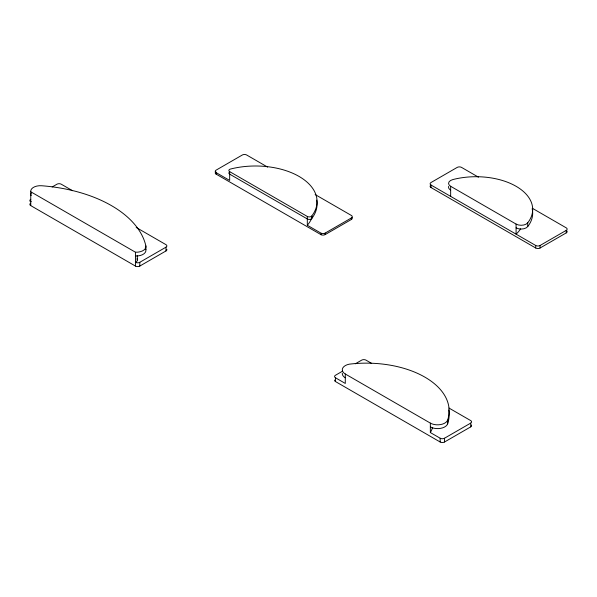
<?xml version="1.0" encoding="UTF-8"?>
<svg xmlns="http://www.w3.org/2000/svg" width="597" height="597" viewBox="0 0 597 597"><rect width="100%" height="100%" fill="white"/><g stroke="black" fill="none" stroke-linecap="round" stroke-linejoin="round"><path stroke-width="0.9" d="M430.347 426.885A10.231 5.91 0 0 0 440.549 428.362A10.231 5.91 0 0 0 447.616 423.863L447.728 419.766A82.796 47.805 0 0 0 349.282 364.17A10.283 5.94 0 0 0 345.29 373.998L345.29 383.438L335.469 377.774A3.082 1.784 0 0 1 335.469 375.259L342.611 371.133M447.616 423.863L447.728 423.542A82.796 47.805 0 0 0 448.72 409.885M516.084 227.853A7.179 4.142 0 0 0 527.726 226.591L527.726 222.815L528.166 222.241A56.678 32.723 0 0 0 516.084 186.294A56.678 32.723 0 0 0 453.824 179.324L452.832 179.578A7.179 4.142 0 0 0 450.653 186.294L450.653 196.368M527.726 226.591L528.166 226.017A56.678 32.723 0 0 0 532.151 208.726M307.298 218.972A2.769 1.597 0 0 0 311.776 218.495L311.918 215.801A61.618 35.574 0 0 0 299.022 176.413A61.618 35.574 0 0 0 230.8 168.966L229.957 169.212A2.776 1.604 0 0 0 229.666 171.63L229.666 180.443L216.144 172.637A3.082 1.784 0 0 1 216.144 170.115L242.315 155.004A3.082 1.784 0 0 1 246.673 155.004L267.613 167.093M311.776 218.495L311.918 218.315A61.618 35.574 0 0 0 316.679 200.107M52.17 186.965L56.924 184.219A3.082 1.784 0 0 1 61.29 184.219L72.565 190.727M137.295 255.464L137.295 259.964A4.56 2.634 0 0 1 135.444 262.292A3.082 1.784 0 0 0 137.22 262.792L137.623 262.814A3.082 1.784 0 0 0 139.802 262.292L165.973 247.18A3.082 1.784 0 0 0 165.973 244.658L136.183 227.457M30.081 203.681A3.082 1.784 0 0 0 30.753 205.622L135.444 266.068A3.082 1.784 0 0 0 139.802 266.068L165.973 250.956A3.082 1.784 0 0 0 166.772 249.24M229.666 171.63L307.298 216.45L307.321 225.256L321.134 233.233A3.082 1.784 0 0 0 325.193 233.076L351.364 217.965A3.082 1.784 0 0 0 351.364 215.45L315.126 194.525M215.875 171.802A3.082 1.784 0 0 0 216.144 174.145L321.134 234.74A3.082 1.784 0 0 0 325.193 234.584L351.364 219.48A3.082 1.784 0 0 0 351.857 217.33M478.466 177.175L461.556 167.406A3.082 1.784 0 0 0 457.198 167.406L431.027 182.518A3.082 1.784 0 0 0 431.027 185.04L535.71 245.479A3.082 1.784 0 0 0 540.076 245.479L566.247 230.367A3.082 1.784 0 0 0 566.247 227.853L532.427 208.323M430.228 185.839A3.082 1.784 0 0 0 431.027 187.555L535.71 248.001A3.082 1.784 0 0 0 540.076 248.001L566.247 232.89A3.082 1.784 0 0 0 566.919 230.949M355.297 363.812L361.648 360.148A3.082 1.784 0 0 1 366.006 360.148L371.64 363.401M345.29 373.998L430.347 423.109L430.347 432.549L440.161 438.22A3.082 1.784 0 0 0 444.526 438.22L470.697 423.109A3.082 1.784 0 0 0 470.697 420.587L448.951 408.035M334.596 380.058A3.082 1.784 0 0 0 335.469 381.55L440.161 441.996A3.082 1.784 0 0 0 444.526 441.996L470.697 426.885A3.082 1.784 0 0 0 471.361 424.945M450.653 186.294L516.084 224.076A7.179 4.142 0 0 0 527.726 222.815M307.321 218.957L229.666 174.145A2.776 1.604 0 0 1 228.927 172.63M30.753 205.622L30.753 191.771L135.444 252.218L135.444 266.068M137.295 259.964L137.25 259.628A111.811 64.551 0 0 0 137.094 258.65M566.247 230.367L566.247 232.89M540.076 245.479L540.076 248.001M535.71 245.479L535.71 248.001M516.084 224.076L516.084 234.151A47.424 27.38 0 0 0 520.584 228.852M470.697 423.109L470.697 426.885M444.526 438.22L444.526 441.996M440.161 438.22L440.161 441.996M431.027 185.04L431.027 187.555M351.364 217.965L351.364 219.48M335.469 377.774L335.469 381.55M325.193 233.076L325.193 234.584M321.134 233.233L321.134 234.74M216.144 172.637L216.144 174.145M165.973 247.18L165.973 250.956M30.753 191.771A9.612 5.552 0 0 1 41.648 185.749A121.064 69.894 0 0 1 145.877 245.927L145.877 249.703A9.731 5.619 0 0 1 135.444 255.994A4.56 2.634 0 0 0 135.743 255.852M139.802 262.292L139.802 266.068M30.753 199.331A3.082 1.784 0 0 0 29.85 200.592L29.88 200.823A3.082 1.784 0 0 0 30.753 201.846A4.56 2.634 0 0 1 31.26 201.51M31.26 195.219A4.56 2.634 0 0 0 30.753 195.555A9.612 5.552 0 0 1 31.313 193.092M145.34 247.598A121.064 69.894 0 0 1 145.877 249.703M145.877 245.927A9.731 5.619 0 0 1 135.444 252.218M432.564 427.564A67.379 38.902 0 0 1 430.347 432.549M345.29 377.774A10.283 5.94 0 0 1 342.297 373.215M447.616 420.087A10.231 5.91 0 0 1 440.549 424.579A10.231 5.91 0 0 1 430.347 423.109M450.653 190.077A7.179 4.142 0 0 1 448.675 186.383M312.35 216.599A57.909 33.432 0 0 1 312.067 217.42M311.746 218.233A57.909 33.432 0 0 1 307.321 225.256M311.776 215.98A2.769 1.597 0 0 1 307.298 216.45"/></g></svg>
